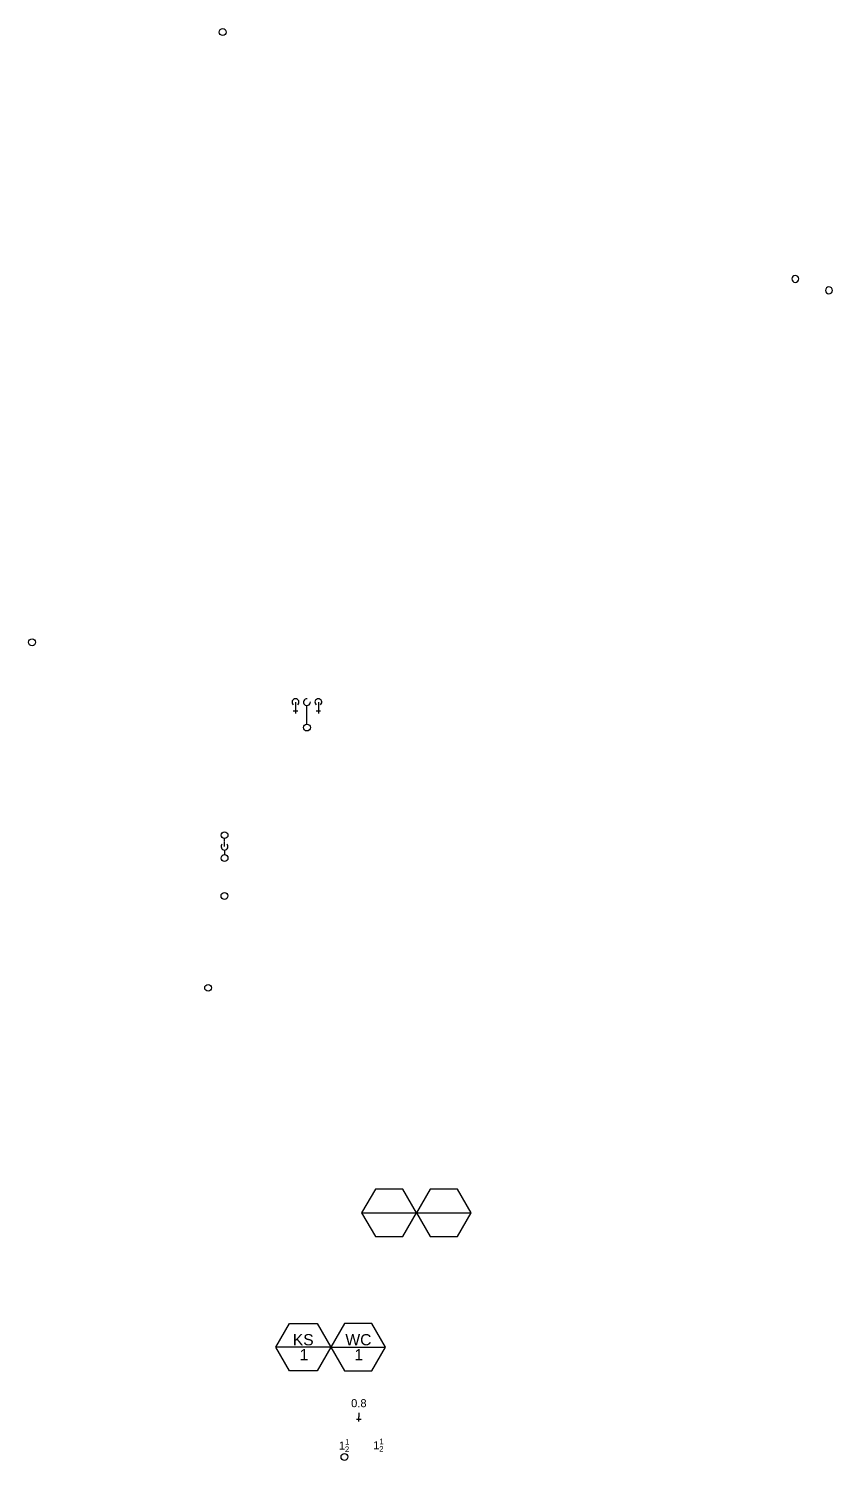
# Model space of a CAD drawing. Header units: inches. Extents: x 184 to 852, y -28 to 1509.
# Drawn here: x 278 to 630, y 883 to 1509 of the extents above; entities that cross this region are included whole.
import ezdxf
from ezdxf.enums import TextEntityAlignment as Align

# ---------------------------------------------------------------- set-up
doc = ezdxf.new("R2010")
doc.units = ezdxf.units.IN
doc.header["$MEASUREMENT"] = 0
doc.linetypes.add('Vent', pattern=[0.1875, 0.125, -0.0625])
for name, color, linetype in [('PLUM-4TEXT', 2, 'Continuous'), ('PLUM-CW', 3, 'Cold_Water_Flow'), ('PLUM-HW', 2, 'Hot_Water_Flow'), ('PLUM-OVERFLOW_DRAIN', 70, 'Overflow_Drain'), ('PLUM-SD_ABOVE', 40, 'Storm_Drain'), ('PLUM-VENT', 5, 'Vent'), ('PLUM-WASTE_ABOVE', 4, 'Plum-Waste_Above'), ('PLUM-WASTE_BELOW', 6, 'Plum-Waste_Below')]:
    doc.layers.add(name, color=color, linetype=linetype)
doc.styles.get("Standard").update_dxf_attribs({"font": 'arial.ttf'})
doc.linetypes.add('Cold_Water_Flow', pattern='A,0.875,-0.125,0,-0.125,0.875,-0.125,["CW",Standard,S=0.1,R=0,X=-0.12585,Y=-0.05],-0.1,0.875,[1,GEC_FlowArrow.shx,S=0.0625,R=0,X=0,Y=0],0.5', length=3.6)
doc.linetypes.add('Hot_Water_Flow', pattern='A,0.8125,-0.125,0,-0.125,0,-0.125,0.875,-0.125,["HW",Standard,S=0.1,R=0,X=-0.12585,Y=-0.05],-0.1,0.875,[1,GEC_FlowArrow.shx,S=0.0625,R=0,X=0,Y=0],0.5', length=3.6625)
doc.linetypes.add('Overflow_Drain', pattern='A,3,-0.1,["OFD",Standard,S=0.1,R=0,X=0,Y=-0.05],-0.4', length=3.5)
doc.linetypes.add('Plum-Waste_Above', pattern='A,1,[1,GEC_FlowArrow.shx,S=0.09375,R=0,X=0,Y=0],1', length=2)
doc.linetypes.add('Plum-Waste_Below', pattern='A,0.25,-0.125,0.25,-0.125,0.25,[1,GEC_FlowArrow.shx,S=0.09375,R=0,X=0,Y=0],-0.25,0.25,-0.125,0.25,-0.125', length=2)
doc.linetypes.add('Storm_Drain', pattern='A,3.2,-0.25,["SD",Standard,S=0.1,R=0,X=-0.12585,Y=-0.05],-0.065', length=3.515)

# ---------------------------------------------------------------- blocks, each defined once
blk = doc.blocks.new('*U14')
at = {"layer": 'PLUM-4TEXT'}
for p, q in [((-36.27, 30.5), (-30.27, 40.89)), ((-30.27, 40.89), (-18.27, 40.89)), ((-18.27, 40.89), (-12.27, 30.5)), ((-12.27, 30.5), (-36.27, 30.5)), ((-30.27, 20.11), (-36.27, 30.5)), ((-12.27, 30.5), (-18.27, 20.11)), ((-12.27, 30.5), (11.73, 30.5)), ((-18.27, 20.11), (-30.27, 20.11))]:
    blk.add_line(p, q, dxfattribs=at)
blk.add_lwpolyline([(-12.27, 30.5), (-6.27, 20.11), (5.73, 20.11), (11.73, 30.5), (5.73, 40.89), (-6.27, 40.89)], close=True, dxfattribs=at)
at = {"layer": 'PLUM-CW'}
for p, q in [((0, 1.75), (0, 0)), ((0, -1), (0, 0)), ((-1, -1), (1, -1)), ((0, -2), (0, -1))]:
    blk.add_line(p, q, dxfattribs=at)
at = {"layer": 'PLUM-WASTE_ABOVE', "linetype": 'Continuous'}
blk.add_circle((-6.28, -17.5), 1.5, dxfattribs=at)
at = {"layer": 'PLUM-4TEXT', "flags": 1}
for tag, p in [('VENT_DIAMETER', (-2.59, 42.39)), ('DFU', (-2.59, 42.86)), ('INDEX', (-2.59, 41.94))]:
    blk.add_attdef(tag, p, '', height=0.2, dxfattribs=at)
blk.add_attdef('COLD_DIAMETER', text='', height=0.2, dxfattribs=at).set_placement((-2.59, 43.55), align=Align.TOP_LEFT)
at = {"layer": 'PLUM-4TEXT'}
for tag, p in [('TAG2_001', (-28.91, 31.32)), ('TAG_001', (-5.88, 31.32)), ('TAG2_002', (-25.92, 24.77)), ('TAG_002', (-1.92, 24.77))]:
    blk.add_attdef(tag, p, '', height=4.9, dxfattribs=at)
at = {"layer": 'PLUM-CW'}
blk.add_attdef('C_001', (-3.39, 4.27), '', height=3.5, dxfattribs=at)
at = {"layer": 'PLUM-WASTE_ABOVE'}
for tag, p, height in [('D1_001', (-8.72, -14.25), 3.5), ('D1_002', (-6.01, -12.09), 2.45), ('D2_001', (6.28, -14.12), 3.5), ('D2_002', (8.98, -11.96), 2.45), ('D1_003', (-6.1, -15.37), 2.45), ('D2_003', (8.9, -15.23), 2.45)]:
    blk.add_attdef(tag, p, '', height=height, dxfattribs=at)
blk = doc.blocks.new('*U22')
at = {"linetype": 'Continuous'}
blk.add_arc((0, 0), 1.5, 221.81031, 138.18969, dxfattribs=at)
blk = doc.blocks.new('*U21')
at = {"linetype": 'Continuous'}
blk.add_circle((0, 0), 1.5, dxfattribs=at)
blk = doc.blocks.new('*U19')
at = {"layer": 'PLUM-VENT'}
blk.add_lwpolyline([(-1.75, 0), (-1.75, -3.5)], dxfattribs=at)
at = {"layer": 'PLUM-WASTE_ABOVE'}
blk.add_lwpolyline([(-1.75, 1.5), (-1.75, 3.5)], dxfattribs=at)
at = {"layer": 'PLUM-VENT', "rotation": 90.00000000000001}
for name, p in [('*U22', (-1.75, 0)), ('*U21', (-1.75, -5))]:
    blk.add_blockref(name, p, dxfattribs=at)
at = {"layer": 'PLUM-WASTE_ABOVE', "rotation": 90.00000000000001}
blk.add_blockref('*U21', (-1.75, 5), dxfattribs=at)
blk = doc.blocks.new('*U20')
at = {"linetype": 'Continuous'}
blk.add_circle((0, 0), 1.5, dxfattribs=at)
blk = doc.blocks.new('*U23')
blk.add_circle((0, 0), 1.5)
blk = doc.blocks.new('*U17')
at = {"linetype": 'Continuous'}
blk.add_circle((0, 0), 1.5, dxfattribs=at)
blk = doc.blocks.new('*U27')
at = {"linetype": 'Continuous'}
blk.add_arc((0, 0), 1.5, 41.81031, 318.18969, dxfattribs=at)
blk = doc.blocks.new('*U28')
at = {"linetype": 'Continuous'}
for p, q in [((0, 0), (5, 0)), ((4, 1), (4, -1))]:
    blk.add_line(p, q, dxfattribs=at)
blk = doc.blocks.new('*U26')
at = {"linetype": 'Continuous'}
blk.add_arc((0, 0), 1.5, 356.81031, 273.18969, dxfattribs=at)
blk = doc.blocks.new('*U29')
at = {"linetype": 'Continuous'}
blk.add_circle((0, 0), 1.5, dxfattribs=at)
blk = doc.blocks.new('*U25')
at = {"layer": 'PLUM-WASTE_BELOW'}
blk.add_lwpolyline([(0, -9.58), (0, -1.5)], dxfattribs=at)
at = {"layer": 'PLUM-CW', "rotation": 270}
for name in ['*U27', '*U28']:
    blk.add_blockref(name, (5, 0), dxfattribs=at)
at = {"layer": 'PLUM-HW', "rotation": 270}
for name in ['*U27', '*U28']:
    blk.add_blockref(name, (-5, 0), dxfattribs=at)
at = {"layer": 'PLUM-VENT', "rotation": 90}
blk.add_blockref('*U26', (0, 0), dxfattribs=at)
at = {"layer": 'PLUM-WASTE_ABOVE', "rotation": 270}
blk.add_blockref('*U29', (0, -11.08), dxfattribs=at)

msp = doc.modelspace()

# ---------------------------------------------------------------- linework, layer by layer
for p, q in [((429.8, 1001.52), (423.8, 991.13)), ((441.8, 1001.52), (429.8, 1001.52)), ((447.8, 991.13), (441.8, 1001.52)), ((453.8, 1001.52), (447.8, 991.13)), ((465.8, 1001.52), (453.8, 1001.52)), ((471.8, 991.13), (465.8, 1001.52)), ((423.8, 991.13), (429.8, 980.74)), ((423.8, 991.13), (447.8, 991.13)), ((441.8, 980.74), (447.8, 991.13)), ((447.8, 991.13), (453.8, 980.74)), ((447.8, 991.13), (471.8, 991.13)), ((465.8, 980.74), (471.8, 991.13)), ((429.8, 980.74), (441.8, 980.74)), ((453.8, 980.74), (465.8, 980.74))]:
    msp.add_line(p, q)
msp.add_circle((356.61, 1089.55), 1.5)

# ---------------------------------------------------------------- block references
msp.add_blockref('*U14', (422.57, 901.87)).add_auto_attribs({'TAG_001': 'WC', 'TAG2_001': 'KS', 'D1_001': '1', 'D2_001': '1', 'C_001': '0.8', 'TAG_002': '1', 'TAG2_002': '1', 'D1_002': '1', 'D1_003': '2', 'D2_002': '1', 'D2_003': '2'})
at = {"layer": 'PLUM-CW'}
msp.add_blockref('*U25', (399.85, 1214.49), dxfattribs=at)
at = {"layer": 'PLUM-CW', "linetype": 'Continuous'}
msp.add_blockref('*U23', (363.76, 1129.75), dxfattribs=at)
at = {"layer": 'PLUM-OVERFLOW_DRAIN', "rotation": 180}
msp.add_blockref('*U20', (279.56, 1240.68), dxfattribs=at)
at = {"layer": 'PLUM-SD_ABOVE', "rotation": 180}
msp.add_blockref('*U20', (363, 1507.58), dxfattribs=at)
at = {"layer": 'PLUM-VENT', "xscale": -1, "rotation": 270}
msp.add_blockref('*U21', (628.31, 1394.62), dxfattribs=at)
at = {"layer": 'PLUM-WASTE_ABOVE', "xscale": -1, "rotation": 270}
msp.add_blockref('*U17', (613.56, 1399.62), dxfattribs=at)
at = {"layer": 'PLUM-WASTE_ABOVE', "rotation": 180}
msp.add_blockref('*U19', (362.06, 1151.32), dxfattribs=at)

doc.saveas('drawing.dxf')
